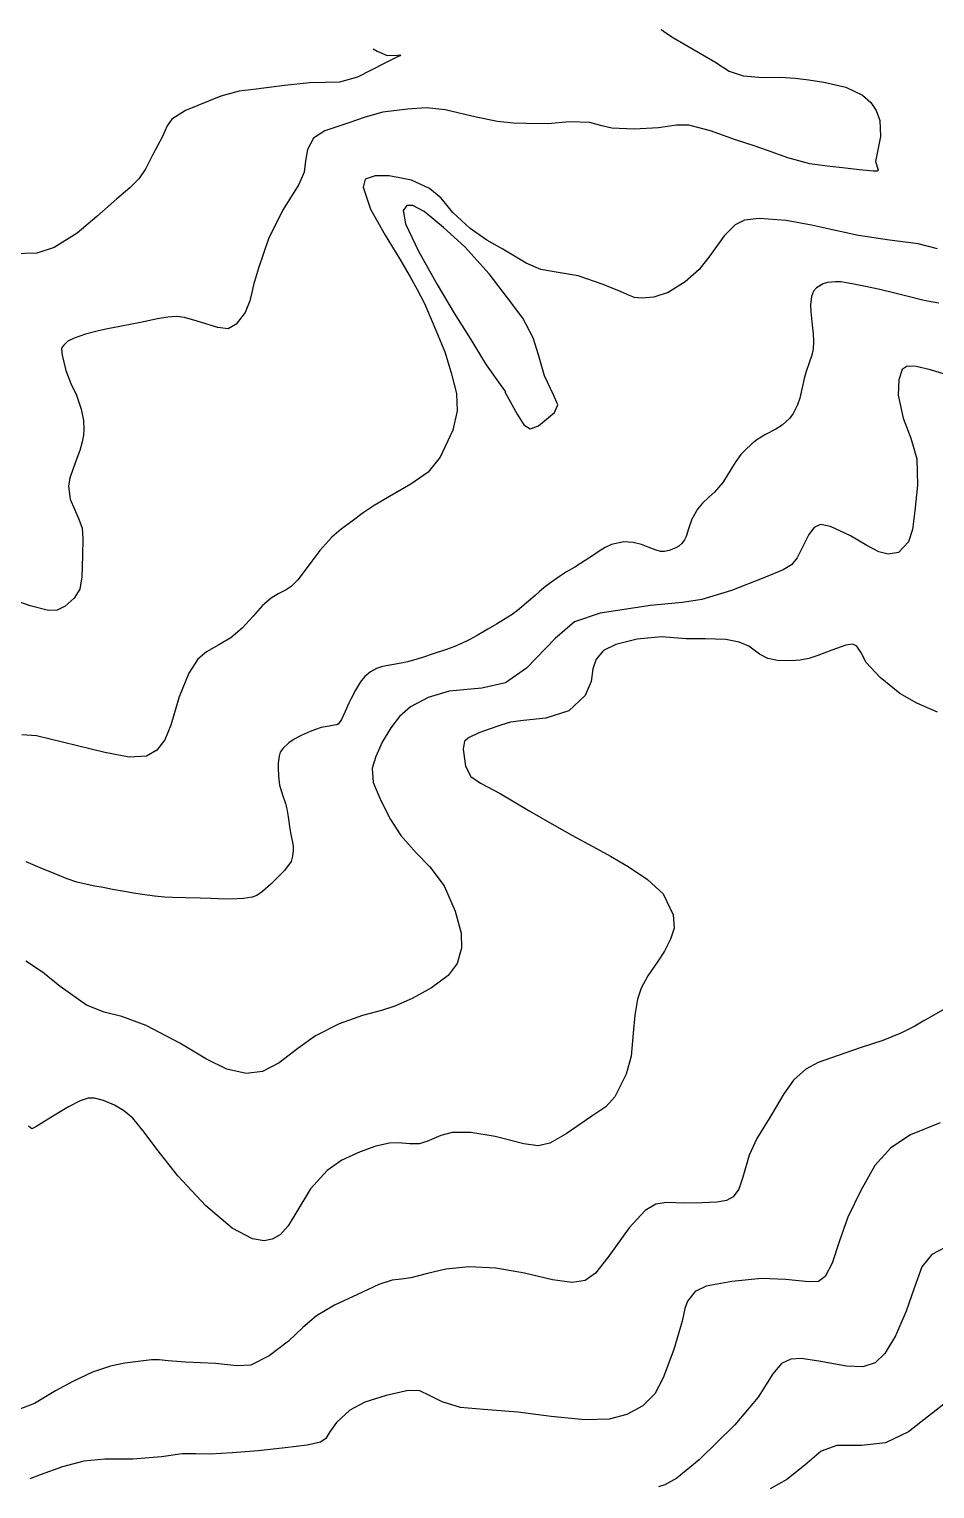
# Model space of a CAD drawing. Extents: x -717077 to -715000, y -984627 to -984000.
# Drawn here: x -715613 to -715312.1, y -984485.6 to -984000.5 of the extents above; entities that cross this region are included whole.
import ezdxf

# ---------------------------------------------------------------- set-up
doc = ezdxf.new("R2010")
doc.units = 0
doc.layers.add('contour_lines', color=1, linetype='CONTINUOUS')

msp = doc.modelspace()

# ---------------------------------------------------------------- linework, layer by layer
at = {"layer": 'contour_lines', "color": 1}
for p, q in [((-715402.967, -984000.523, 277), (-715402.113, -984001.282, 277)), ((-715402.113, -984001.282, 277), (-715398.923, -984003.384, 277)), ((-715398.923, -984003.384, 277), (-715392.051, -984007.382, 277)), ((-715498.643, -984006.997, 276), (-715497.377, -984007.777, 276)), ((-715497.377, -984007.777, 276), (-715494.005, -984009.244, 276)), ((-715490.856, -984009.834, 276), (-715494.65, -984011.688, 276)), ((-715494.005, -984009.244, 276), (-715490.65, -984009.111, 276)), ((-715489.87, -984009.329, 276), (-715490.856, -984009.834, 276)), ((-715490.65, -984009.111, 276), (-715489.664, -984009.08, 276)), ((-715489.664, -984009.08, 276), (-715489.87, -984009.329, 276)), ((-715392.051, -984007.382, 277), (-715385.212, -984011.35, 277)), ((-715494.65, -984011.688, 276), (-715503.955, -984016.445, 276)), ((-715385.212, -984011.35, 277), (-715380.402, -984014.424, 277)), ((-715380.402, -984014.424, 277), (-715375.772, -984015.981, 277)), ((-715528.13, -984019.263, 276), (-715537.541, -984020.471, 276)), ((-715519.825, -984018.344, 276), (-715528.13, -984019.263, 276)), ((-715514.611, -984018.249, 276), (-715519.825, -984018.344, 276)), ((-715509.865, -984018.177, 276), (-715514.611, -984018.249, 276)), ((-715503.955, -984016.445, 276), (-715509.865, -984018.177, 276)), ((-715375.772, -984015.981, 277), (-715369.216, -984016.534, 277)), ((-715369.216, -984016.534, 277), (-715363.526, -984016.498, 277)), ((-715363.526, -984016.498, 277), (-715358.472, -984016.818, 277)), ((-715358.472, -984016.818, 277), (-715353.968, -984017.387, 277)), ((-715353.968, -984017.387, 277), (-715348.997, -984018.128, 277)), ((-715348.997, -984018.128, 277), (-715341.686, -984019.835, 277)), ((-715549.319, -984022.728, 276), (-715561, -984027.496, 276)), ((-715543.228, -984021.141, 276), (-715549.319, -984022.728, 276)), ((-715537.541, -984020.471, 276), (-715543.228, -984021.141, 276)), ((-715341.686, -984019.835, 277), (-715336.109, -984022.448, 277)), ((-715336.109, -984022.448, 277), (-715333.35, -984024.869, 277)), ((-715561, -984027.496, 276), (-715565.622, -984030.427, 276)), ((-715495.498, -984028.149, 277), (-715501.357, -984029.812, 277)), ((-715487.309, -984027.116, 277), (-715495.498, -984028.149, 277)), ((-715480.967, -984026.632, 277), (-715487.309, -984027.116, 277)), ((-715474.81, -984027.284, 277), (-715480.967, -984026.632, 277)), ((-715464.432, -984029.721, 277), (-715474.81, -984027.284, 277)), ((-715333.35, -984024.869, 277), (-715331.603, -984027.549, 277)), ((-715331.603, -984027.549, 277), (-715330.401, -984030.869, 277)), ((-715567.096, -984032.65, 276), (-715568.735, -984036.132, 276)), ((-715565.622, -984030.427, 276), (-715567.096, -984032.65, 276)), ((-715506.781, -984031.672, 277), (-715514.729, -984034.294, 277)), ((-715501.357, -984029.812, 277), (-715506.781, -984031.672, 277)), ((-715457.403, -984031.206, 277), (-715464.432, -984029.721, 277)), ((-715452.108, -984031.698, 277), (-715457.403, -984031.206, 277)), ((-715447.827, -984031.888, 277), (-715452.108, -984031.698, 277)), ((-715440.66, -984032.025, 277), (-715447.827, -984031.888, 277)), ((-715433.425, -984031.318, 277), (-715440.66, -984032.025, 277)), ((-715426.739, -984031.536, 277), (-715433.425, -984031.318, 277)), ((-715422.732, -984032.664, 277), (-715426.739, -984031.536, 277)), ((-715419.379, -984033.406, 277), (-715422.732, -984032.664, 277)), ((-715411.985, -984033.706, 277), (-715419.379, -984033.406, 277)), ((-715403.856, -984033.357, 277), (-715411.985, -984033.706, 277)), ((-715397.893, -984032.376, 277), (-715403.856, -984033.357, 277)), ((-715393.764, -984032.438, 277), (-715397.893, -984032.376, 277)), ((-715386.644, -984034.313, 277), (-715393.764, -984032.438, 277)), ((-715330.401, -984030.869, 277), (-715330.186, -984036.227, 277)), ((-715568.735, -984036.132, 276), (-715571.973, -984042.431, 276)), ((-715518.512, -984036.765, 277), (-715520.492, -984040.521, 277)), ((-715514.729, -984034.294, 277), (-715518.512, -984036.765, 277)), ((-715378.348, -984037.255, 277), (-715386.644, -984034.313, 277)), ((-715372.072, -984039.249, 277), (-715378.348, -984037.255, 277)), ((-715330.186, -984036.227, 277), (-715331.796, -984044.537, 277)), ((-715571.973, -984042.431, 276), (-715574.242, -984046.773, 276)), ((-715520.492, -984040.521, 277), (-715521.15, -984044.244, 277)), ((-715367.631, -984040.87, 277), (-715372.072, -984039.249, 277)), ((-715360.971, -984043.281, 277), (-715367.631, -984040.87, 277)), ((-715353.658, -984045.258, 277), (-715360.971, -984043.281, 277)), ((-715574.242, -984046.773, 276), (-715576.585, -984050.297, 276)), ((-715521.575, -984048.059, 277), (-715523.381, -984052.161, 277)), ((-715521.15, -984044.244, 277), (-715521.575, -984048.059, 277)), ((-715347.844, -984046.076, 277), (-715353.658, -984045.258, 277)), ((-715341.821, -984046.67, 277), (-715347.844, -984046.076, 277)), ((-715337.267, -984047.303, 277), (-715341.821, -984046.67, 277)), ((-715334.807, -984047.519, 277), (-715337.267, -984047.303, 277)), ((-715332.59, -984047.696, 277), (-715334.807, -984047.519, 277)), ((-715331.26, -984047.736, 277), (-715332.59, -984047.696, 277)), ((-715331.796, -984044.537, 277), (-715330.929, -984047.268, 277)), ((-715330.929, -984047.268, 277), (-715331.26, -984047.736, 277)), ((-715579.571, -984053.267, 276), (-715583.855, -984056.873, 276)), ((-715576.585, -984050.297, 276), (-715579.571, -984053.267, 276)), ((-715523.381, -984052.161, 277), (-715528.77, -984060.823, 277)), ((-715501.402, -984050.401, 278), (-715502.024, -984053.007, 278)), ((-715502.024, -984053.007, 278), (-715499.531, -984060.281, 278)), ((-715498.01, -984049.252, 278), (-715501.402, -984050.401, 278)), ((-715493.397, -984049.285, 278), (-715498.01, -984049.252, 278)), ((-715485.995, -984050.741, 278), (-715493.397, -984049.285, 278)), ((-715480.007, -984053.435, 278), (-715485.995, -984050.741, 278)), ((-715476.112, -984056.699, 278), (-715480.007, -984053.435, 278)), ((-715583.855, -984056.873, 276), (-715590.554, -984062.749, 276)), ((-715472.232, -984061.437, 278), (-715476.112, -984056.699, 278)), ((-715590.554, -984062.749, 276), (-715597.069, -984068.306, 276)), ((-715528.77, -984060.823, 277), (-715533.451, -984070.209, 277)), ((-715499.531, -984060.281, 278), (-715494.709, -984069.019, 278)), ((-715487.488, -984059.105, 279), (-715488.691, -984060.763, 279)), ((-715488.691, -984060.763, 279), (-715487.932, -984065.231, 279)), ((-715485.481, -984059.071, 279), (-715487.488, -984059.105, 279)), ((-715481.794, -984061.101, 279), (-715485.481, -984059.071, 279)), ((-715475.353, -984066.398, 279), (-715481.794, -984061.101, 279)), ((-715466.456, -984066.777, 278), (-715472.232, -984061.437, 278)), ((-715487.932, -984065.231, 279), (-715483.664, -984074.321, 279)), ((-715468.276, -984072.847, 279), (-715475.353, -984066.398, 279)), ((-715460.948, -984070.681, 278), (-715466.456, -984066.777, 278)), ((-715378.459, -984065.509, 278), (-715382.12, -984069.144, 278)), ((-715375.291, -984063.98, 278), (-715378.459, -984065.509, 278)), ((-715370.499, -984063.432, 278), (-715375.291, -984063.98, 278)), ((-715361.513, -984064.087, 278), (-715370.499, -984063.432, 278)), ((-715353.038, -984065.7, 278), (-715361.513, -984064.087, 278)), ((-715346.089, -984067.249, 278), (-715353.038, -984065.7, 278)), ((-715337.495, -984069.08, 278), (-715346.089, -984067.249, 278)), ((-715597.069, -984068.306, 276), (-715604.702, -984073.025, 276)), ((-715533.451, -984070.209, 277), (-715536.826, -984079.893, 277)), ((-715494.709, -984069.019, 278), (-715489.838, -984076.994, 278)), ((-715460.109, -984081.778, 279), (-715468.276, -984072.847, 279)), ((-715455.665, -984073.609, 278), (-715460.948, -984070.681, 278)), ((-715382.12, -984069.144, 278), (-715386.89, -984075.818, 278)), ((-715327.164, -984070.637, 278), (-715337.495, -984069.08, 278)), ((-715317.622, -984071.795, 278), (-715327.164, -984070.637, 278)), ((-715311.231, -984073.521, 278), (-715317.622, -984071.795, 278)), ((-715610.449, -984074.92, 276), (-715618.56, -984075.145, 276)), ((-715604.702, -984073.025, 276), (-715610.449, -984074.92, 276)), ((-715489.838, -984076.994, 278), (-715486.381, -984082.829, 278)), ((-715483.664, -984074.321, 279), (-715477.453, -984085.39, 279)), ((-715447.909, -984078.225, 278), (-715455.665, -984073.609, 278)), ((-715386.89, -984075.818, 278), (-715390.43, -984080.326, 278)), ((-715536.826, -984079.893, 277), (-715538.421, -984085.498, 277)), ((-715454.017, -984089.81, 279), (-715460.109, -984081.778, 279)), ((-715443.007, -984080.329, 278), (-715447.909, -984078.225, 278)), ((-715437.185, -984081.333, 278), (-715443.007, -984080.329, 278)), ((-715430.574, -984082.484, 278), (-715437.185, -984081.333, 278)), ((-715422.293, -984085.317, 278), (-715430.574, -984082.484, 278)), ((-715390.43, -984080.326, 278), (-715395.084, -984084.48, 278)), ((-715538.421, -984085.498, 277), (-715539, -984088.013, 277)), ((-715486.381, -984082.829, 278), (-715484.085, -984087.067, 278)), ((-715484.085, -984087.067, 278), (-715481.686, -984091.644, 278)), ((-715477.453, -984085.39, 279), (-715471.822, -984094.917, 279)), ((-715416.259, -984087.77, 278), (-715422.293, -984085.317, 278)), ((-715395.084, -984084.48, 278), (-715400.712, -984087.997, 278)), ((-715351.35, -984086.459, 279), (-715352.376, -984087.529, 279)), ((-715349.202, -984085.157, 279), (-715351.35, -984086.459, 279)), ((-715347.75, -984084.697, 279), (-715349.202, -984085.157, 279)), ((-715345.141, -984084.438, 279), (-715347.75, -984084.697, 279)), ((-715343.335, -984084.5, 279), (-715345.141, -984084.438, 279)), ((-715340.728, -984084.876, 279), (-715343.335, -984084.5, 279)), ((-715338.984, -984085.199, 279), (-715340.728, -984084.876, 279)), ((-715335.137, -984085.996, 279), (-715338.984, -984085.199, 279)), ((-715330.316, -984087.072, 279), (-715335.137, -984085.996, 279)), ((-715325.335, -984088.282, 279), (-715330.316, -984087.072, 279)), ((-715539.713, -984090.791, 277), (-715541.269, -984094.693, 277)), ((-715539, -984088.013, 277), (-715539.713, -984090.791, 277)), ((-715481.686, -984091.644, 278), (-715478.76, -984098.441, 278)), ((-715448.946, -984096.589, 279), (-715454.017, -984089.81, 279)), ((-715413.499, -984089.034, 278), (-715416.259, -984087.77, 278)), ((-715411.836, -984089.64, 278), (-715413.499, -984089.034, 278)), ((-715409.415, -984089.904, 278), (-715411.836, -984089.64, 278)), ((-715405.397, -984089.557, 278), (-715409.415, -984089.904, 278)), ((-715400.712, -984087.997, 278), (-715405.397, -984089.557, 278)), ((-715353.079, -984089.385, 279), (-715353.393, -984092.08, 279)), ((-715353.393, -984092.08, 279), (-715353.326, -984094.456, 279)), ((-715352.376, -984087.529, 279), (-715353.079, -984089.385, 279)), ((-715320.522, -984089.512, 279), (-715325.335, -984088.282, 279)), ((-715316.588, -984090.431, 279), (-715320.522, -984089.512, 279)), ((-715314.568, -984090.856, 279), (-715316.588, -984090.431, 279)), ((-715310.787, -984091.598, 279), (-715314.568, -984090.856, 279)), ((-715570.342, -984096.816, 277), (-715576.004, -984097.953, 277)), ((-715566.888, -984096.204, 277), (-715570.342, -984096.816, 277)), ((-715564.01, -984095.979, 277), (-715566.888, -984096.204, 277)), ((-715561.328, -984096.304, 277), (-715564.01, -984095.979, 277)), ((-715557.118, -984097.54, 277), (-715561.328, -984096.304, 277)), ((-715541.269, -984094.693, 277), (-715544.182, -984098.508, 277)), ((-715471.822, -984094.917, 279), (-715466.49, -984103.355, 279)), ((-715445.556, -984103.049, 279), (-715448.946, -984096.589, 279)), ((-715353.326, -984094.456, 279), (-715352.976, -984097.818, 279)), ((-715594.235, -984101.894, 277), (-715598.02, -984103.16, 277)), ((-715590.402, -984100.877, 277), (-715594.235, -984101.894, 277)), ((-715586.981, -984100.097, 277), (-715590.402, -984100.877, 277)), ((-715582.855, -984099.276, 277), (-715586.981, -984100.097, 277)), ((-715576.004, -984097.953, 277), (-715582.855, -984099.276, 277)), ((-715550.304, -984099.684, 277), (-715557.118, -984097.54, 277)), ((-715546.883, -984100.078, 277), (-715550.304, -984099.684, 277)), ((-715544.182, -984098.508, 277), (-715546.883, -984100.078, 277)), ((-715478.76, -984098.441, 278), (-715474.851, -984107.785, 278)), ((-715352.976, -984097.818, 279), (-715352.524, -984101.748, 279)), ((-715352.524, -984101.748, 279), (-715352.376, -984104.246, 279)), ((-715602.047, -984106.156, 277), (-715602.215, -984106.755, 277)), ((-715602.215, -984106.755, 277), (-715602.003, -984108.825, 277)), ((-715601.508, -984105.508, 277), (-715602.047, -984106.156, 277)), ((-715600.154, -984104.223, 277), (-715601.508, -984105.508, 277)), ((-715598.02, -984103.16, 277), (-715600.154, -984104.223, 277)), ((-715466.49, -984103.355, 279), (-715461.192, -984112.023, 279)), ((-715443.821, -984108.751, 279), (-715445.556, -984103.049, 279)), ((-715352.54, -984106.758, 279), (-715352.96, -984108.802, 279)), ((-715352.376, -984104.246, 279), (-715352.54, -984106.758, 279)), ((-715602.003, -984108.825, 277), (-715600.86, -984113.987, 277)), ((-715474.851, -984107.785, 278), (-715472.74, -984114.684, 278)), ((-715441.731, -984115.678, 279), (-715443.821, -984108.751, 279)), ((-715353.814, -984111.422, 279), (-715354.839, -984114.304, 279)), ((-715352.96, -984108.802, 279), (-715353.814, -984111.422, 279)), ((-715600.86, -984113.987, 277), (-715599.093, -984118.237, 277)), ((-715472.74, -984114.684, 278), (-715471.053, -984121.614, 278)), ((-715461.192, -984112.023, 279), (-715456.511, -984118.602, 279)), ((-715438.818, -984121.99, 279), (-715441.731, -984115.678, 279)), ((-715354.839, -984114.304, 279), (-715355.497, -984116.618, 279)), ((-715322.941, -984113.636, 280), (-715324.093, -984116.999, 280)), ((-715321.303, -984112.553, 280), (-715322.941, -984113.636, 280)), ((-715318.234, -984112.666, 280), (-715321.303, -984112.553, 280)), ((-715313.571, -984113.72, 280), (-715318.234, -984112.666, 280)), ((-715308.826, -984115.114, 280), (-715313.571, -984113.72, 280)), ((-715599.093, -984118.237, 277), (-715597.227, -984122.134, 277)), ((-715456.511, -984118.602, 279), (-715454.736, -984121.074, 279)), ((-715454.944, -984121.029, 279), (-715450.904, -984128.455, 279)), ((-715356.28, -984120.179, 279), (-715356.987, -984123.118, 279)), ((-715355.497, -984116.618, 279), (-715356.28, -984120.179, 279)), ((-715324.093, -984116.999, 280), (-715324.316, -984122.184, 280)), ((-715597.227, -984122.134, 277), (-715595.671, -984126.742, 277)), ((-715471.053, -984121.614, 278), (-715470.787, -984127.323, 278)), ((-715437.304, -984125.32, 279), (-715438.818, -984121.99, 279)), ((-715438.494, -984127.864, 279), (-715437.304, -984125.32, 279)), ((-715357.765, -984125.352, 279), (-715359.105, -984128.184, 279)), ((-715356.987, -984123.118, 279), (-715357.765, -984125.352, 279)), ((-715324.316, -984122.184, 280), (-715322.576, -984129.785, 280)), ((-715595.671, -984126.742, 277), (-715594.964, -984130.565, 277)), ((-715594.964, -984130.565, 277), (-715594.784, -984133.433, 277)), ((-715470.787, -984127.323, 278), (-715472.236, -984133.786, 278)), ((-715450.904, -984128.455, 279), (-715448.622, -984132.021, 279)), ((-715443.777, -984132.321, 279), (-715438.494, -984127.864, 279)), ((-715360.277, -984129.772, 279), (-715362.815, -984132.082, 279)), ((-715359.105, -984128.184, 279), (-715360.277, -984129.772, 279)), ((-715322.576, -984129.785, 280), (-715320.034, -984136.384, 280)), ((-715594.912, -984135.451, 277), (-715595.341, -984137.623, 277)), ((-715594.784, -984133.433, 277), (-715594.912, -984135.451, 277)), ((-715472.236, -984133.786, 278), (-715476.436, -984142.727, 278)), ((-715448.622, -984132.021, 279), (-715446.562, -984133.312, 279)), ((-715446.562, -984133.312, 279), (-715443.777, -984132.321, 279)), ((-715368.292, -984135.251, 279), (-715371.174, -984136.935, 279)), ((-715364.956, -984133.467, 279), (-715368.292, -984135.251, 279)), ((-715362.815, -984132.082, 279), (-715364.956, -984133.467, 279)), ((-715596.207, -984140.531, 277), (-715597.673, -984144.675, 277)), ((-715595.341, -984137.623, 277), (-715596.207, -984140.531, 277)), ((-715375.156, -984140.382, 279), (-715376.489, -984141.905, 279)), ((-715372.935, -984138.269, 279), (-715375.156, -984140.382, 279)), ((-715371.174, -984136.935, 279), (-715372.935, -984138.269, 279)), ((-715320.034, -984136.384, 280), (-715318.071, -984143.328, 280)), ((-715597.673, -984144.675, 277), (-715598.748, -984147.52, 277)), ((-715476.436, -984142.727, 278), (-715480.418, -984147.693, 278)), ((-715378.218, -984144.228, 279), (-715379.36, -984145.976, 279)), ((-715376.489, -984141.905, 279), (-715378.218, -984144.228, 279)), ((-715318.071, -984143.328, 280), (-715317.818, -984151.998, 280)), ((-715599.464, -984149.645, 277), (-715599.939, -984152.368, 277)), ((-715598.748, -984147.52, 277), (-715599.464, -984149.645, 277)), ((-715480.418, -984147.693, 278), (-715486.222, -984151.719, 278)), ((-715381.125, -984148.867, 279), (-715382.574, -984151.113, 279)), ((-715379.36, -984145.976, 279), (-715381.125, -984148.867, 279)), ((-715599.939, -984152.368, 277), (-715599.349, -984156.649, 277)), ((-715486.222, -984151.719, 278), (-715493.227, -984155.859, 278)), ((-715385.297, -984154.344, 279), (-715387.121, -984156.077, 279)), ((-715383.925, -984152.855, 279), (-715385.297, -984154.344, 279)), ((-715382.574, -984151.113, 279), (-715383.925, -984152.855, 279)), ((-715317.818, -984151.998, 280), (-715318.756, -984160.523, 280)), ((-715599.349, -984156.649, 277), (-715596.498, -984163.309, 277)), ((-715498.341, -984158.812, 278), (-715501.994, -984161.268, 278)), ((-715493.227, -984155.859, 278), (-715498.341, -984158.812, 278)), ((-715390.91, -984159.991, 279), (-715392.811, -984163.344, 279)), ((-715389.269, -984158.076, 279), (-715390.91, -984159.991, 279)), ((-715387.121, -984156.077, 279), (-715389.269, -984158.076, 279)), ((-715596.498, -984163.309, 277), (-715595.353, -984166.289, 277)), ((-715505.71, -984163.953, 278), (-715509.308, -984166.639, 278)), ((-715501.994, -984161.268, 278), (-715505.71, -984163.953, 278)), ((-715392.811, -984163.344, 279), (-715393.892, -984166.595, 279)), ((-715318.756, -984160.523, 280), (-715319.548, -984166.784, 280)), ((-715595.353, -984166.289, 277), (-715595.137, -984169.727, 277)), ((-715595.137, -984169.727, 277), (-715595.258, -984175.573, 277)), ((-715512.39, -984169.348, 278), (-715516.4, -984173.706, 278)), ((-715509.308, -984166.639, 278), (-715512.39, -984169.348, 278)), ((-715394.713, -984169.097, 279), (-715395.247, -984170.228, 279)), ((-715393.892, -984166.595, 279), (-715394.713, -984169.097, 279)), ((-715353.961, -984168.417, 280), (-715356.039, -984172.686, 280)), ((-715352.16, -984166.09, 280), (-715353.961, -984168.417, 280)), ((-715350.073, -984165.143, 280), (-715352.16, -984166.09, 280)), ((-715346.715, -984165.725, 280), (-715350.073, -984165.143, 280)), ((-715340.098, -984168.837, 280), (-715346.715, -984165.725, 280)), ((-715334.712, -984172.079, 280), (-715340.098, -984168.837, 280)), ((-715319.548, -984166.784, 280), (-715320.791, -984170.872, 280)), ((-715516.4, -984173.706, 278), (-715519.063, -984177.281, 278)), ((-715423.943, -984174.222, 279), (-715425.537, -984175.321, 279)), ((-715421.654, -984172.713, 279), (-715423.943, -984174.222, 279)), ((-715419.565, -984171.78, 279), (-715421.654, -984172.713, 279)), ((-715415.463, -984170.924, 279), (-715419.565, -984171.78, 279)), ((-715412.32, -984171.064, 279), (-715415.463, -984170.924, 279)), ((-715409.598, -984171.776, 279), (-715412.32, -984171.064, 279)), ((-715407.299, -984172.651, 279), (-715409.598, -984171.776, 279)), ((-715404.648, -984173.698, 279), (-715407.299, -984172.651, 279)), ((-715403.245, -984174.112, 279), (-715404.648, -984173.698, 279)), ((-715401.958, -984174.141, 279), (-715403.245, -984174.112, 279)), ((-715400.324, -984173.755, 279), (-715401.958, -984174.141, 279)), ((-715398.177, -984172.917, 279), (-715400.324, -984173.755, 279)), ((-715397.155, -984172.34, 279), (-715398.177, -984172.917, 279)), ((-715396.161, -984171.431, 279), (-715397.155, -984172.34, 279)), ((-715395.247, -984170.228, 279), (-715396.161, -984171.431, 279)), ((-715356.039, -984172.686, 280), (-715357.854, -984176.227, 280)), ((-715330.74, -984174.162, 280), (-715334.712, -984172.079, 280)), ((-715327.626, -984175.019, 280), (-715330.74, -984174.162, 280)), ((-715324.159, -984174.378, 280), (-715327.626, -984175.019, 280)), ((-715320.791, -984170.872, 280), (-715324.159, -984174.378, 280)), ((-715595.258, -984175.573, 277), (-715595.458, -984182.542, 277)), ((-715519.063, -984177.281, 278), (-715521.256, -984180.339, 278)), ((-715431.739, -984179.249, 279), (-715434.415, -984180.874, 279)), ((-715428.274, -984177.098, 279), (-715431.739, -984179.249, 279)), ((-715425.537, -984175.321, 279), (-715428.274, -984177.098, 279)), ((-715359.698, -984178.557, 280), (-715362.43, -984180.165, 280)), ((-715357.854, -984176.227, 280), (-715359.698, -984178.557, 280)), ((-715595.458, -984182.542, 277), (-715596.21, -984186.572, 277)), ((-715523.766, -984183.467, 278), (-715525.929, -984185.693, 278)), ((-715521.256, -984180.339, 278), (-715523.766, -984183.467, 278)), ((-715439.832, -984184.451, 279), (-715441.485, -984185.707, 279)), ((-715436.835, -984182.417, 279), (-715439.832, -984184.451, 279)), ((-715434.415, -984180.874, 279), (-715436.835, -984182.417, 279)), ((-715368.936, -984182.802, 280), (-715379.686, -984187.083, 280)), ((-715362.43, -984180.165, 280), (-715368.936, -984182.802, 280)), ((-715612.615, -984192.13, 277), (-715624.2, -984188.046, 277)), ((-715596.21, -984186.572, 277), (-715598.02, -984189.586, 277)), ((-715530.239, -984188.144, 278), (-715532.616, -984189.561, 278)), ((-715527.654, -984186.872, 278), (-715530.239, -984188.144, 278)), ((-715525.929, -984185.693, 278), (-715527.654, -984186.872, 278)), ((-715444.911, -984188.689, 279), (-715447.879, -984191.295, 279)), ((-715443.476, -984187.415, 279), (-715444.911, -984188.689, 279)), ((-715441.485, -984185.707, 279), (-715443.476, -984187.415, 279)), ((-715379.686, -984187.083, 280), (-715389.503, -984190.057, 280)), ((-715606.539, -984193.687, 277), (-715612.615, -984192.13, 277)), ((-715603.74, -984193.548, 277), (-715606.539, -984193.687, 277)), ((-715601.061, -984192.244, 277), (-715603.74, -984193.548, 277)), ((-715598.02, -984189.586, 277), (-715601.061, -984192.244, 277)), ((-715535.428, -984192.068, 278), (-715538.536, -984195.533, 278)), ((-715532.616, -984189.561, 278), (-715535.428, -984192.068, 278)), ((-715450.732, -984193.671, 279), (-715452.511, -984194.972, 279)), ((-715447.879, -984191.295, 279), (-715450.732, -984193.671, 279)), ((-715406.545, -984191.982, 280), (-715423.233, -984194.557, 280)), ((-715395.921, -984191.051, 280), (-715406.545, -984191.982, 280)), ((-715389.503, -984190.057, 280), (-715395.921, -984191.051, 280)), ((-715538.536, -984195.533, 278), (-715542.273, -984199.601, 278)), ((-715457.676, -984198.216, 279), (-715460.572, -984199.949, 279)), ((-715455.407, -984196.822, 279), (-715457.676, -984198.216, 279)), ((-715452.511, -984194.972, 279), (-715455.407, -984196.822, 279)), ((-715431.77, -984197.433, 280), (-715438.21, -984202.997, 280)), ((-715423.233, -984194.557, 280), (-715431.77, -984197.433, 280)), ((-715546.007, -984202.723, 278), (-715549.977, -984205.078, 278)), ((-715542.273, -984199.601, 278), (-715546.007, -984202.723, 278)), ((-715466.814, -984203.455, 279), (-715469.294, -984204.626, 279)), ((-715464.19, -984202.026, 279), (-715466.814, -984203.455, 279)), ((-715460.572, -984199.949, 279), (-715464.19, -984202.026, 279)), ((-715438.21, -984202.997, 280), (-715447.75, -984212.898, 280)), ((-715410.962, -984203.197, 281), (-715418.124, -984204.962, 281)), ((-715402.859, -984202.474, 281), (-715410.962, -984203.197, 281)), ((-715394.757, -984203.054, 281), (-715402.859, -984202.474, 281)), ((-715388.34, -984203.102, 281), (-715394.757, -984203.054, 281)), ((-715381.524, -984203.367, 281), (-715388.34, -984203.102, 281)), ((-715377.045, -984204.254, 281), (-715381.524, -984203.367, 281)), ((-715554.046, -984207.393, 278), (-715556.949, -984209.861, 278)), ((-715549.977, -984205.078, 278), (-715554.046, -984207.393, 278)), ((-715478.407, -984207.954, 279), (-715482.359, -984209.262, 279)), ((-715474.369, -984206.603, 279), (-715478.407, -984207.954, 279)), ((-715471.924, -984205.718, 279), (-715474.369, -984206.603, 279)), ((-715469.294, -984204.626, 279), (-715471.924, -984205.718, 279)), ((-715422.158, -984207.003, 281), (-715424.63, -984209.876, 281)), ((-715418.124, -984204.962, 281), (-715422.158, -984207.003, 281)), ((-715373.891, -984205.552, 281), (-715377.045, -984204.254, 281)), ((-715372.071, -984206.83, 281), (-715373.891, -984205.552, 281)), ((-715370.35, -984208.158, 281), (-715372.071, -984206.83, 281)), ((-715367.517, -984209.6, 281), (-715370.35, -984208.158, 281)), ((-715350.984, -984208.692, 281), (-715353.922, -984209.637, 281)), ((-715346.359, -984206.873, 281), (-715350.984, -984208.692, 281)), ((-715341.661, -984205.158, 281), (-715346.359, -984206.873, 281)), ((-715339.351, -984204.847, 281), (-715341.661, -984205.158, 281)), ((-715338, -984205.551, 281), (-715339.351, -984204.847, 281)), ((-715336.667, -984207.528, 281), (-715338, -984205.551, 281)), ((-715334.936, -984210.962, 281), (-715336.667, -984207.528, 281)), ((-715556.949, -984209.861, 278), (-715559.941, -984214.532, 278)), ((-715497.613, -984212.971, 279), (-715499.616, -984214.061, 279)), ((-715495.621, -984212.35, 279), (-715497.613, -984212.971, 279)), ((-715492.527, -984211.773, 279), (-715495.621, -984212.35, 279)), ((-715489.363, -984211.242, 279), (-715492.527, -984211.773, 279)), ((-715487.266, -984210.773, 279), (-715489.363, -984211.242, 279)), ((-715484.525, -984209.963, 279), (-715487.266, -984210.773, 279)), ((-715482.359, -984209.262, 279), (-715484.525, -984209.963, 279)), ((-715447.75, -984212.898, 280), (-715454.732, -984217.706, 280)), ((-715425.701, -984213.118, 281), (-715426.316, -984217.341, 281)), ((-715424.63, -984209.876, 281), (-715425.701, -984213.118, 281)), ((-715364.385, -984210.303, 281), (-715367.517, -984209.6, 281)), ((-715359.962, -984210.403, 281), (-715364.385, -984210.303, 281)), ((-715356.807, -984210.168, 281), (-715359.962, -984210.403, 281)), ((-715353.922, -984209.637, 281), (-715356.807, -984210.168, 281)), ((-715330.234, -984215.944, 281), (-715334.936, -984210.962, 281)), ((-715559.941, -984214.532, 278), (-715563.166, -984222.394, 278)), ((-715502.894, -984217.359, 279), (-715504.514, -984220.113, 279)), ((-715501.447, -984215.572, 279), (-715502.894, -984217.359, 279)), ((-715499.616, -984214.061, 279), (-715501.447, -984215.572, 279)), ((-715454.732, -984217.706, 280), (-715462.568, -984219.49, 280)), ((-715426.316, -984217.341, 281), (-715428.269, -984221.984, 281)), ((-715323.717, -984221.224, 281), (-715330.234, -984215.944, 281)), ((-715563.166, -984222.394, 278), (-715565.974, -984231.785, 278)), ((-715505.987, -984222.913, 279), (-715506.749, -984224.494, 279)), ((-715504.514, -984220.113, 279), (-715505.987, -984222.913, 279)), ((-715480.471, -984222.57, 280), (-715486.32, -984225.73, 280)), ((-715473.411, -984220.486, 280), (-715480.471, -984222.57, 280)), ((-715462.568, -984219.49, 280), (-715473.411, -984220.486, 280)), ((-715428.269, -984221.984, 281), (-715433.703, -984227.02, 281)), ((-715318.079, -984224.475, 281), (-715323.717, -984221.224, 281)), ((-715508.013, -984227.214, 279), (-715509.257, -984229.912, 279)), ((-715506.749, -984224.494, 279), (-715508.013, -984227.214, 279)), ((-715486.32, -984225.73, 280), (-715489.957, -984228.883, 280)), ((-715433.703, -984227.02, 281), (-715441.33, -984229.524, 281)), ((-715311.16, -984227.438, 281), (-715318.079, -984224.475, 281)), ((-715565.974, -984231.785, 278), (-715567.933, -984236.682, 278)), ((-715515.999, -984232.627, 279), (-715517.904, -984233.185, 279)), ((-715514.654, -984232.33, 279), (-715515.999, -984232.627, 279)), ((-715513.367, -984232.111, 279), (-715514.654, -984232.33, 279)), ((-715511.676, -984231.849, 279), (-715513.367, -984232.111, 279)), ((-715510.777, -984231.702, 279), (-715511.676, -984231.849, 279)), ((-715510.17, -984231.31, 279), (-715510.777, -984231.702, 279)), ((-715509.257, -984229.912, 279), (-715510.17, -984231.31, 279)), ((-715492.85, -984232.731, 280), (-715495.729, -984237.467, 280)), ((-715489.957, -984228.883, 280), (-715492.85, -984232.731, 280)), ((-715456.277, -984231.828, 281), (-715460.539, -984233.255, 281)), ((-715453.029, -984230.751, 281), (-715456.277, -984231.828, 281)), ((-715448.758, -984230.196, 281), (-715453.029, -984230.751, 281)), ((-715441.33, -984229.524, 281), (-715448.758, -984230.196, 281)), ((-715610.515, -984235.355, 278), (-715615.433, -984235.058, 278)), ((-715601.508, -984237.537, 278), (-715610.515, -984235.355, 278)), ((-715587.827, -984240.855, 278), (-715601.508, -984237.537, 278)), ((-715567.933, -984236.682, 278), (-715570.554, -984240.124, 278)), ((-715526.758, -984237.669, 279), (-715528.645, -984239.495, 279)), ((-715524.997, -984236.445, 279), (-715526.758, -984237.669, 279)), ((-715522.604, -984235.201, 279), (-715524.997, -984236.445, 279)), ((-715519.663, -984233.865, 279), (-715522.604, -984235.201, 279)), ((-715517.904, -984233.185, 279), (-715519.663, -984233.865, 279)), ((-715495.729, -984237.467, 280), (-715497.817, -984242.171, 280)), ((-715468.331, -984237.132, 281), (-715468.84, -984239.752, 281)), ((-715466.814, -984235.885, 281), (-715468.331, -984237.132, 281)), ((-715463.854, -984234.429, 281), (-715466.814, -984235.885, 281)), ((-715460.539, -984233.255, 281), (-715463.854, -984234.429, 281)), ((-715579.711, -984242.476, 278), (-715587.827, -984240.855, 278)), ((-715573.962, -984242.069, 278), (-715579.711, -984242.476, 278)), ((-715570.554, -984240.124, 278), (-715573.962, -984242.069, 278)), ((-715529.917, -984242.086, 279), (-715530.251, -984244.44, 279)), ((-715529.549, -984240.819, 279), (-715529.917, -984242.086, 279)), ((-715528.645, -984239.495, 279), (-715529.549, -984240.819, 279)), ((-715497.817, -984242.171, 280), (-715498.981, -984246.113, 280)), ((-715468.84, -984239.752, 281), (-715467.996, -984245.466, 281)), ((-715530.251, -984244.44, 279), (-715530.313, -984246.005, 279)), ((-715530.313, -984246.005, 279), (-715530.173, -984248.8, 279)), ((-715498.981, -984246.113, 280), (-715498.657, -984250.821, 280)), ((-715467.996, -984245.466, 281), (-715466.23, -984248.815, 281)), ((-715530.173, -984248.8, 279), (-715529.79, -984251.79, 279)), ((-715529.79, -984251.79, 279), (-715528.832, -984254.979, 279)), ((-715498.657, -984250.821, 280), (-715496.121, -984256.786, 280)), ((-715466.23, -984248.815, 281), (-715463.086, -984251.029, 281)), ((-715463.086, -984251.029, 281), (-715456.474, -984254.549, 281)), ((-715528.832, -984254.979, 279), (-715527.819, -984257.859, 279)), ((-715496.121, -984256.786, 280), (-715492.992, -984263.16, 280)), ((-715456.474, -984254.549, 281), (-715446.647, -984260.324, 281)), ((-715527.819, -984257.859, 279), (-715527.34, -984259.613, 279)), ((-715527.34, -984259.613, 279), (-715526.932, -984262.256, 279)), ((-715446.647, -984260.324, 281), (-715439.364, -984264.608, 281)), ((-715526.932, -984262.256, 279), (-715526.429, -984266.289, 279)), ((-715526.429, -984266.289, 279), (-715525.953, -984268.647, 279)), ((-715492.992, -984263.16, 280), (-715489.522, -984268.426, 280)), ((-715439.364, -984264.608, 281), (-715432.692, -984268.319, 281)), ((-715525.953, -984268.647, 279), (-715525.472, -984270.656, 279)), ((-715525.472, -984270.656, 279), (-715525.257, -984272.122, 279)), ((-715489.522, -984268.426, 280), (-715484.362, -984274.197, 280)), ((-715432.692, -984268.319, 281), (-715425.661, -984272.12, 281)), ((-715525.448, -984275.372, 279), (-715525.985, -984277.117, 279)), ((-715525.241, -984273.455, 279), (-715525.448, -984275.372, 279)), ((-715525.257, -984272.122, 279), (-715525.241, -984273.455, 279)), ((-715484.362, -984274.197, 280), (-715479.882, -984278.849, 280)), ((-715425.661, -984272.12, 281), (-715419.794, -984275.317, 281)), ((-715419.794, -984275.317, 281), (-715414.005, -984278.789, 281)), ((-715609.345, -984279.177, 279), (-715613.994, -984277.256, 279)), ((-715604.655, -984281.109, 279), (-715609.345, -984279.177, 279)), ((-715600.311, -984282.826, 279), (-715604.655, -984281.109, 279)), ((-715528.132, -984280.125, 279), (-715532.732, -984284.665, 279)), ((-715525.985, -984277.117, 279), (-715528.132, -984280.125, 279)), ((-715479.882, -984278.849, 280), (-715475.148, -984285.199, 280)), ((-715414.005, -984278.789, 281), (-715407.575, -984283.11, 281)), ((-715597.099, -984283.95, 279), (-715600.311, -984282.826, 279)), ((-715594.675, -984284.576, 279), (-715597.099, -984283.95, 279)), ((-715591.137, -984285.28, 279), (-715594.675, -984284.576, 279)), ((-715588.447, -984285.786, 279), (-715591.137, -984285.28, 279)), ((-715585.285, -984286.394, 279), (-715588.447, -984285.786, 279)), ((-715532.732, -984284.665, 279), (-715535.516, -984287.12, 279)), ((-715475.148, -984285.199, 280), (-715471.415, -984293.653, 280)), ((-715407.575, -984283.11, 281), (-715402.362, -984287.898, 281)), ((-715581.302, -984287.106, 279), (-715585.285, -984286.394, 279)), ((-715578.331, -984287.586, 279), (-715581.302, -984287.106, 279)), ((-715575.387, -984288.029, 279), (-715578.331, -984287.586, 279)), ((-715571.31, -984288.593, 279), (-715575.387, -984288.029, 279)), ((-715568.074, -984288.96, 279), (-715571.31, -984288.593, 279)), ((-715565.4, -984289.08, 279), (-715568.074, -984288.96, 279)), ((-715561.005, -984289.144, 279), (-715565.4, -984289.08, 279)), ((-715556.193, -984289.279, 279), (-715561.005, -984289.144, 279)), ((-715552.516, -984289.391, 279), (-715556.193, -984289.279, 279)), ((-715550.218, -984289.48, 279), (-715552.516, -984289.391, 279)), ((-715546.117, -984289.577, 279), (-715550.218, -984289.48, 279)), ((-715541.78, -984289.394, 279), (-715546.117, -984289.577, 279)), ((-715538.919, -984288.943, 279), (-715541.78, -984289.394, 279)), ((-715537.353, -984288.346, 279), (-715538.919, -984288.943, 279)), ((-715535.516, -984287.12, 279), (-715537.353, -984288.346, 279)), ((-715402.362, -984287.898, 281), (-715399.023, -984294.867, 281)), ((-715471.415, -984293.653, 280), (-715469.463, -984300.873, 280)), ((-715399.023, -984294.867, 281), (-715398.704, -984299.258, 281)), ((-715469.463, -984300.873, 280), (-715469.344, -984305.881, 280)), ((-715398.704, -984299.258, 281), (-715399.856, -984302.919, 281)), ((-715399.856, -984302.919, 281), (-715401.909, -984306.925, 281)), ((-715608.587, -984313.931, 280), (-715614.075, -984310.236, 280)), ((-715469.344, -984305.881, 280), (-715470.807, -984310.943, 280)), ((-715404.238, -984310.488, 281), (-715407.416, -984315.112, 281)), ((-715401.909, -984306.925, 281), (-715404.238, -984310.488, 281)), ((-715602.743, -984318.687, 280), (-715608.587, -984313.931, 280)), ((-715473.748, -984314.957, 280), (-715479.269, -984319.096, 280)), ((-715470.807, -984310.943, 280), (-715473.748, -984314.957, 280)), ((-715407.416, -984315.112, 281), (-715409.645, -984319.226, 281)), ((-715593.918, -984324.813, 280), (-715602.743, -984318.687, 280)), ((-715479.269, -984319.096, 280), (-715485.791, -984322.596, 280)), ((-715409.645, -984319.226, 281), (-715410.872, -984322.892, 281)), ((-715588.11, -984327.137, 280), (-715593.918, -984324.813, 280)), ((-715485.791, -984322.596, 280), (-715491.501, -984325.206, 280)), ((-715410.872, -984322.892, 281), (-715411.779, -984328.126, 281)), ((-715582.183, -984328.562, 280), (-715588.11, -984327.137, 280)), ((-715574.152, -984331.607, 280), (-715582.183, -984328.562, 280)), ((-715502.273, -984328.31, 280), (-715509.966, -984331.081, 280)), ((-715495.903, -984326.587, 280), (-715502.273, -984328.31, 280)), ((-715491.501, -984325.206, 280), (-715495.903, -984326.587, 280)), ((-715411.779, -984328.126, 281), (-715412.301, -984334.171, 281)), ((-715312.454, -984328.206, 282), (-715315.92, -984330.133, 282)), ((-715308.029, -984325.577, 282), (-715312.454, -984328.206, 282)), ((-715562.969, -984337.47, 280), (-715574.152, -984331.607, 280)), ((-715509.966, -984331.081, 280), (-715517.903, -984335.086, 280)), ((-715412.301, -984334.171, 281), (-715412.993, -984341.763, 281)), ((-715323.332, -984334.131, 282), (-715329.383, -984336.552, 282)), ((-715318.773, -984331.778, 282), (-715323.332, -984334.131, 282)), ((-715315.92, -984330.133, 282), (-715318.773, -984331.778, 282)), ((-715554.079, -984342.822, 280), (-715562.969, -984337.47, 280)), ((-715523.732, -984339.233, 280), (-715529.913, -984343.971, 280)), ((-715517.903, -984335.086, 280), (-715523.732, -984339.233, 280)), ((-715336.89, -984339.058, 282), (-715344.241, -984341.542, 282)), ((-715329.383, -984336.552, 282), (-715336.89, -984339.058, 282)), ((-715547.339, -984346.095, 280), (-715554.079, -984342.822, 280)), ((-715529.913, -984343.971, 280), (-715535.418, -984346.892, 280)), ((-715412.993, -984341.763, 281), (-715414.584, -984347.759, 281)), ((-715350.82, -984343.859, 282), (-715354.991, -984346.154, 282)), ((-715344.241, -984341.542, 282), (-715350.82, -984343.859, 282)), ((-715540.929, -984347.571, 280), (-715547.339, -984346.095, 280)), ((-715535.418, -984346.892, 280), (-715540.929, -984347.571, 280)), ((-715414.584, -984347.759, 281), (-715418.366, -984355.289, 281)), ((-715354.991, -984346.154, 282), (-715359.023, -984349.818, 282)), ((-715359.023, -984349.818, 282), (-715362.228, -984354.34, 282)), ((-715599.88, -984358.582, 281), (-715603.803, -984360.909, 281)), ((-715596.021, -984356.656, 281), (-715599.88, -984358.582, 281)), ((-715593.38, -984355.784, 281), (-715596.021, -984356.656, 281)), ((-715591.244, -984355.724, 281), (-715593.38, -984355.784, 281)), ((-715588.274, -984356.537, 281), (-715591.244, -984355.724, 281)), ((-715584.691, -984358.056, 281), (-715588.274, -984356.537, 281)), ((-715581.594, -984359.806, 281), (-715584.691, -984358.056, 281)), ((-715421.347, -984358.59, 281), (-715426.055, -984361.751, 281)), ((-715418.366, -984355.289, 281), (-715421.347, -984358.59, 281)), ((-715362.228, -984354.34, 282), (-715366.592, -984361.666, 282)), ((-715608.161, -984363.635, 281), (-715610.815, -984365.305, 281)), ((-715603.803, -984360.909, 281), (-715608.161, -984363.635, 281)), ((-715578.596, -984362.413, 281), (-715581.594, -984359.806, 281)), ((-715574.821, -984367.08, 281), (-715578.596, -984362.413, 281)), ((-715426.055, -984361.751, 281), (-715434.566, -984367.599, 281)), ((-715366.592, -984361.666, 282), (-715371.232, -984369.134, 282)), ((-715310.334, -984363.95, 283), (-715320.131, -984367.98, 283)), ((-715612.071, -984365.908, 281), (-715613.185, -984365.059, 281)), ((-715610.815, -984365.305, 281), (-715612.071, -984365.908, 281)), ((-715570.613, -984372.745, 281), (-715574.821, -984367.08, 281)), ((-715476.171, -984368.188, 281), (-715480.905, -984370.115, 281)), ((-715472.408, -984367.198, 281), (-715476.171, -984368.188, 281)), ((-715466.253, -984367.133, 281), (-715472.408, -984367.198, 281)), ((-715458.134, -984368.508, 281), (-715466.253, -984367.133, 281)), ((-715448.69, -984370.872, 281), (-715458.134, -984368.508, 281)), ((-715434.566, -984367.599, 281), (-715439.999, -984370.751, 281)), ((-715320.131, -984367.98, 283), (-715326.754, -984372.259, 283)), ((-715563.61, -984381.586, 281), (-715570.613, -984372.745, 281)), ((-715503.003, -984373.539, 281), (-715509.118, -984376.326, 281)), ((-715497.794, -984371.728, 281), (-715503.003, -984373.539, 281)), ((-715493.244, -984370.652, 281), (-715497.794, -984371.728, 281)), ((-715490.334, -984370.544, 281), (-715493.244, -984370.652, 281)), ((-715486.514, -984370.939, 281), (-715490.334, -984370.544, 281)), ((-715483.399, -984370.891, 281), (-715486.514, -984370.939, 281)), ((-715480.905, -984370.115, 281), (-715483.399, -984370.891, 281)), ((-715443.857, -984371.603, 281), (-715448.69, -984370.872, 281)), ((-715439.999, -984370.751, 281), (-715443.857, -984371.603, 281)), ((-715371.232, -984369.134, 282), (-715373.745, -984374.633, 282)), ((-715326.754, -984372.259, 283), (-715332.002, -984378.157, 283)), ((-715509.118, -984376.326, 281), (-715513.945, -984379.771, 281)), ((-715373.745, -984374.633, 282), (-715375.892, -984382.042, 282)), ((-715332.002, -984378.157, 283), (-715336.69, -984386.395, 283)), ((-715554.342, -984391.549, 281), (-715563.61, -984381.586, 281)), ((-715513.945, -984379.771, 281), (-715519.497, -984385.926, 281)), ((-715375.892, -984382.042, 282), (-715377.242, -984386.027, 282)), ((-715519.497, -984385.926, 281), (-715524.109, -984393.444, 281)), ((-715377.242, -984386.027, 282), (-715379.034, -984388.496, 282)), ((-715336.69, -984386.395, 283), (-715340.943, -984395.314, 283)), ((-715545.503, -984398.936, 281), (-715554.342, -984391.549, 281)), ((-715404.804, -984390.944, 282), (-715408.343, -984393.095, 282)), ((-715401.272, -984390.459, 282), (-715404.804, -984390.944, 282)), ((-715395.305, -984390.587, 282), (-715401.272, -984390.459, 282)), ((-715389.427, -984390.573, 282), (-715395.305, -984390.587, 282)), ((-715384.47, -984390.35, 282), (-715389.427, -984390.573, 282)), ((-715381.287, -984389.767, 282), (-715384.47, -984390.35, 282)), ((-715379.034, -984388.496, 282), (-715381.287, -984389.767, 282)), ((-715524.109, -984393.444, 281), (-715526.918, -984398.148, 281)), ((-715408.343, -984393.095, 282), (-715413.649, -984398.825, 282)), ((-715340.943, -984395.314, 283), (-715343.786, -984403.204, 283)), ((-715538.764, -984402.474, 281), (-715545.503, -984398.936, 281)), ((-715534.962, -984403.153, 281), (-715538.764, -984402.474, 281)), ((-715532.217, -984402.616, 281), (-715534.962, -984403.153, 281)), ((-715529.644, -984401.122, 281), (-715532.217, -984402.616, 281)), ((-715526.918, -984398.148, 281), (-715529.644, -984401.122, 281)), ((-715413.649, -984398.825, 282), (-715420.767, -984408.71, 282)), ((-715343.786, -984403.204, 283), (-715346.249, -984410.596, 283)), ((-715306.715, -984404.409, 284), (-715313.087, -984407.709, 284)), ((-715466.879, -984411.794, 282), (-715474.589, -984412.522, 282)), ((-715457.911, -984412.207, 282), (-715466.879, -984411.794, 282)), ((-715448.367, -984413.931, 282), (-715457.911, -984412.207, 282)), ((-715420.767, -984408.71, 282), (-715424.845, -984413.914, 282)), ((-715346.249, -984410.596, 283), (-715348.522, -984414.955, 283)), ((-715316.372, -984411.834, 284), (-715319.001, -984418.887, 284)), ((-715313.087, -984407.709, 284), (-715316.372, -984411.834, 284)), ((-715492.331, -984416.24, 282), (-715496.777, -984417.706, 282)), ((-715489.278, -984415.911, 282), (-715492.331, -984416.24, 282)), ((-715486.202, -984415.503, 282), (-715489.278, -984415.911, 282)), ((-715480.66, -984414.048, 282), (-715486.202, -984415.503, 282)), ((-715474.589, -984412.522, 282), (-715480.66, -984414.048, 282)), ((-715439.063, -984416.161, 282), (-715448.367, -984413.931, 282)), ((-715432.558, -984417.007, 282), (-715439.063, -984416.161, 282)), ((-715428.229, -984416.297, 282), (-715432.558, -984417.007, 282)), ((-715424.845, -984413.914, 282), (-715428.229, -984416.297, 282)), ((-715379.568, -984416.632, 283), (-715388.078, -984418.251, 283)), ((-715369.654, -984415.708, 283), (-715379.568, -984416.632, 283)), ((-715361.54, -984416, 283), (-715369.654, -984415.708, 283)), ((-715354.022, -984416.828, 283), (-715361.54, -984416, 283)), ((-715350.717, -984416.681, 283), (-715354.022, -984416.828, 283)), ((-715348.522, -984414.955, 283), (-715350.717, -984416.681, 283)), ((-715503.92, -984420.937, 282), (-715511.579, -984424.488, 282)), ((-715496.777, -984417.706, 282), (-715503.92, -984420.937, 282)), ((-715391.743, -984419.993, 283), (-715394.309, -984423.224, 283)), ((-715388.078, -984418.251, 283), (-715391.743, -984419.993, 283)), ((-715319.001, -984418.887, 284), (-715321.596, -984426.575, 284)), ((-715511.579, -984424.488, 282), (-715517.557, -984428.101, 282)), ((-715395.112, -984425.641, 283), (-715395.98, -984429.87, 283)), ((-715394.309, -984423.224, 283), (-715395.112, -984425.641, 283)), ((-715321.596, -984426.575, 284), (-715325.107, -984434.776, 284)), ((-715517.557, -984428.101, 282), (-715522.12, -984431.973, 282)), ((-715395.98, -984429.87, 283), (-715398.773, -984439.282, 283)), ((-715526.783, -984436.467, 282), (-715533.195, -984441.414, 282)), ((-715522.12, -984431.973, 282), (-715526.783, -984436.467, 282)), ((-715325.107, -984434.776, 284), (-715328.717, -984440.611, 284)), ((-715533.195, -984441.414, 282), (-715539.378, -984444.448, 282)), ((-715398.773, -984439.282, 283), (-715402.304, -984448.731, 283)), ((-715328.717, -984440.611, 284), (-715331.937, -984443.681, 284)), ((-715585.99, -984444.776, 282), (-715591.93, -984446.809, 282)), ((-715581.231, -984443.831, 282), (-715585.99, -984444.776, 282)), ((-715576.768, -984443.216, 282), (-715581.231, -984443.831, 282)), ((-715572.379, -984442.677, 282), (-715576.768, -984443.216, 282)), ((-715569.823, -984442.669, 282), (-715572.379, -984442.677, 282)), ((-715566.828, -984443.052, 282), (-715569.823, -984442.669, 282)), ((-715561.025, -984443.447, 282), (-715566.828, -984443.052, 282)), ((-715551.034, -984443.926, 282), (-715561.025, -984443.447, 282)), ((-715543.965, -984444.745, 282), (-715551.034, -984443.926, 282)), ((-715539.378, -984444.448, 282), (-715543.965, -984444.745, 282)), ((-715363.029, -984443.87, 284), (-715365.958, -984447.365, 284)), ((-715359.953, -984442.452, 284), (-715363.029, -984443.87, 284)), ((-715356.532, -984442.263, 284), (-715359.953, -984442.452, 284)), ((-715350.597, -984443.091, 284), (-715356.532, -984442.263, 284)), ((-715341.486, -984444.821, 284), (-715350.597, -984443.091, 284)), ((-715336.036, -984445.079, 284), (-715341.486, -984444.821, 284)), ((-715331.937, -984443.681, 284), (-715336.036, -984445.079, 284)), ((-715598.516, -984449.85, 282), (-715604.217, -984452.992, 282)), ((-715591.93, -984446.809, 282), (-715598.516, -984449.85, 282)), ((-715402.304, -984448.731, 283), (-715405.138, -984454.036, 283)), ((-715365.958, -984447.365, 284), (-715370.805, -984455.093, 284)), ((-715604.217, -984452.992, 282), (-715611.24, -984457.217, 282)), ((-715494.36, -984454.585, 283), (-715501.444, -984456.776, 283)), ((-715487.087, -984452.912, 283), (-715494.36, -984454.585, 283)), ((-715483.238, -984453.045, 283), (-715487.087, -984452.912, 283)), ((-715479.963, -984454.581, 283), (-715483.238, -984453.045, 283)), ((-715475.783, -984456.679, 283), (-715479.963, -984454.581, 283)), ((-715405.138, -984454.036, 283), (-715409.153, -984458.011, 283)), ((-715370.805, -984455.093, 284), (-715378.509, -984464.258, 284)), ((-715611.24, -984457.217, 282), (-715616.448, -984459.201, 282)), ((-715506.466, -984459.457, 283), (-715510.933, -984463.552, 283)), ((-715501.444, -984456.776, 283), (-715506.466, -984459.457, 283)), ((-715469.719, -984458.526, 283), (-715475.783, -984456.679, 283)), ((-715462.034, -984459.223, 283), (-715469.719, -984458.526, 283)), ((-715450.675, -984460.079, 283), (-715462.034, -984459.223, 283)), ((-715439.535, -984461.483, 283), (-715450.675, -984460.079, 283)), ((-715414.376, -984460.868, 283), (-715420.314, -984462.378, 283)), ((-715409.153, -984458.011, 283), (-715414.376, -984460.868, 283)), ((-715309.041, -984457.476, 285), (-715320.865, -984466.621, 285)), ((-715510.933, -984463.552, 283), (-715513.058, -984466.598, 283)), ((-715428.413, -984462.593, 283), (-715439.535, -984461.483, 283)), ((-715420.314, -984462.378, 283), (-715428.413, -984462.593, 283)), ((-715378.509, -984464.258, 284), (-715390.413, -984475.942, 284)), ((-715516.211, -984470.069, 283), (-715520.603, -984471.107, 283)), ((-715514.469, -984468.869, 283), (-715516.211, -984470.069, 283)), ((-715513.058, -984466.598, 283), (-715514.469, -984468.869, 283)), ((-715328.519, -984470.273, 285), (-715336.488, -984471.194, 285)), ((-715320.865, -984466.621, 285), (-715328.519, -984470.273, 285)), ((-715569.031, -984474.89, 283), (-715578.541, -984475.732, 283)), ((-715562.111, -984473.98, 283), (-715569.031, -984474.89, 283)), ((-715557.653, -984473.939, 283), (-715562.111, -984473.98, 283)), ((-715552.817, -984474.049, 283), (-715557.653, -984473.939, 283)), ((-715545.556, -984473.618, 283), (-715552.817, -984474.049, 283)), ((-715536.874, -984472.952, 283), (-715545.556, -984473.618, 283)), ((-715527.943, -984471.988, 283), (-715536.874, -984472.952, 283)), ((-715520.603, -984471.107, 283), (-715527.943, -984471.988, 283)), ((-715349.834, -984473.016, 285), (-715355.268, -984477.697, 285)), ((-715344.697, -984471.212, 285), (-715349.834, -984473.016, 285)), ((-715336.488, -984471.194, 285), (-715344.697, -984471.212, 285)), ((-715601.884, -984478.224, 283), (-715609.354, -984480.873, 283)), ((-715594.853, -984476.423, 283), (-715601.884, -984478.224, 283)), ((-715587.804, -984475.692, 283), (-715594.853, -984476.423, 283)), ((-715578.541, -984475.732, 283), (-715587.804, -984475.692, 283)), ((-715390.413, -984475.942, 284), (-715397.838, -984482.015, 284)), ((-715355.268, -984477.697, 285), (-715361.288, -984482.444, 285)), ((-715609.354, -984480.873, 283), (-715612.773, -984482.295, 283)), ((-715401.842, -984484.203, 284), (-715403.929, -984484.896, 284)), ((-715397.838, -984482.015, 284), (-715401.842, -984484.203, 284)), ((-715361.288, -984482.444, 285), (-715366.814, -984485.558, 285))]:
    msp.add_line(p, q, dxfattribs=at)

doc.saveas('drawing.dxf')
